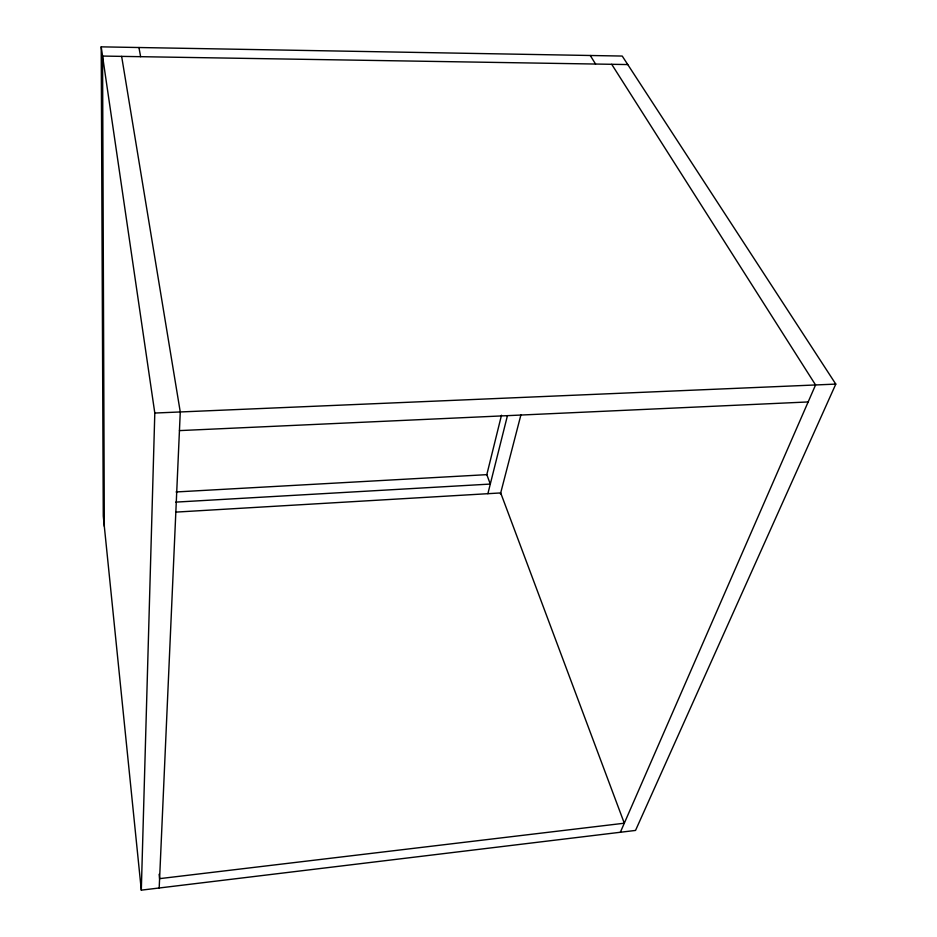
<?xml version="1.0" encoding="UTF-8"?>
<svg xmlns="http://www.w3.org/2000/svg" width="937" height="937" viewBox="0 0 937 937"><rect width="100%" height="100%" fill="white"/><g stroke="black" fill="none" stroke-linecap="round" stroke-linejoin="round"><path stroke-width="1.41" d="M141.311 890.15L154.804 413.041L101.208 46.85L622.227 56.056L835.792 384.1L635.532 830.428L141.311 890.15L103.281 516.1L101.208 46.85M159.185 887.995L180.267 411.964L121.646 56.372M175.769 502.115L490.297 484.066L486.818 474.649L501.482 415.232M487.884 493.682L507.327 416.11M500.44 493.928L520.937 414.798M620.353 832.267L815.565 384.955L611.709 64.302M175.687 512.117L500.698 492.932L624.3 823.213L159.606 878.648L159.114 874.291M176.062 491.96L486.818 474.649M179.447 430.61L808.139 401.95M154.804 413.041L835.792 384.1M627.767 64.559L102.566 56.068L104.323 526.301M590.263 55.494L595.569 64.032M138.945 47.518L140.62 56.688"/></g></svg>
